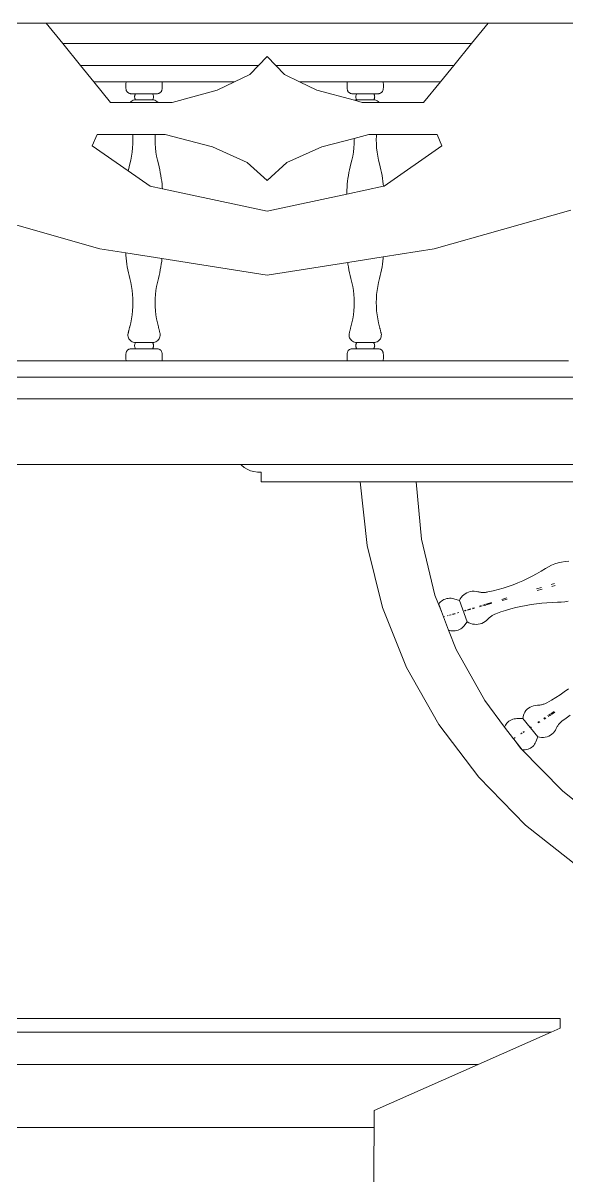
# Model space of a CAD drawing. Header units: inches. Extents: x 16.2 to 49.2, y 7.1 to 20.7.
# Drawn here: x 29.555 to 29.839, y 17.518 to 18.121 of the extents above; entities that cross this region are included whole.
import ezdxf

# ---------------------------------------------------------------- set-up
doc = ezdxf.new("R2010")
doc.units = ezdxf.units.IN
doc.header["$MEASUREMENT"] = 0
doc.layers.add('0inne_gulv', color=252, linetype='Continuous', lineweight=13)

# ---------------------------------------------------------------- blocks, each defined once
blk = doc.blocks.new('DEREK SMALL HOUSE fr')
for p, q in [((-4.24617, -0.07881), (-4.1495, -0.07881)), ((-4.1495, -0.07881), (-3.91841, -0.07881)), ((-4.14079, -0.08953), (-4.1495, -0.07881)), ((-4.1495, -0.07881), (-3.91841, -0.07881)), ((-3.92712, -0.08953), (-3.91841, -0.07881)), ((-3.91841, -0.07881), (-3.82174, -0.07881)), ((-4.14079, -0.08953), (-3.92712, -0.08953)), ((-4.13152, -0.10093), (-4.14079, -0.08953)), ((-3.93639, -0.10093), (-3.92712, -0.08953)), ((-4.03843, -0.10093), (-4.03395, -0.09632)), ((-4.03395, -0.09632), (-4.02947, -0.10093)), ((-4.13152, -0.10093), (-4.03843, -0.10093)), ((-4.12456, -0.10948), (-4.13152, -0.10093)), ((-4.04301, -0.10564), (-4.03843, -0.10093)), ((-4.02947, -0.10093), (-3.93639, -0.10093)), ((-4.02947, -0.10093), (-4.0249, -0.10564)), ((-3.94334, -0.10948), (-3.93639, -0.10093)), ((-4.05098, -0.10948), (-4.04301, -0.10564)), ((-4.0249, -0.10564), (-4.01693, -0.10948)), ((-4.11578, -0.12028), (-4.12456, -0.10948)), ((-4.12456, -0.10948), (-4.10764, -0.10948)), ((-4.10783, -0.1116), (-4.10782, -0.11125)), ((-4.10782, -0.11195), (-4.10783, -0.1116)), ((-4.10782, -0.11125), (-4.10781, -0.11089)), ((-4.10781, -0.11231), (-4.10782, -0.11195)), ((-4.10781, -0.11089), (-4.10778, -0.11054)), ((-4.10778, -0.11266), (-4.10781, -0.11231)), ((-4.10778, -0.11054), (-4.10774, -0.11018)), ((-4.10774, -0.11302), (-4.10778, -0.11266)), ((-4.10774, -0.11018), (-4.1077, -0.10983)), ((-4.1077, -0.11337), (-4.10774, -0.11302)), ((-4.1077, -0.10983), (-4.10764, -0.10948)), ((-4.10764, -0.11372), (-4.1077, -0.11337)), ((-4.08894, -0.10948), (-4.10764, -0.10948)), ((-4.10757, -0.11399), (-4.10764, -0.11372)), ((-4.10747, -0.11426), (-4.10757, -0.11399)), ((-4.10733, -0.11451), (-4.10747, -0.11426)), ((-4.08925, -0.11451), (-4.08911, -0.11426)), ((-4.08911, -0.11426), (-4.08901, -0.11399)), ((-4.08901, -0.11399), (-4.08894, -0.11372)), ((-4.08888, -0.10983), (-4.08894, -0.10948)), ((-4.08894, -0.10948), (-4.05098, -0.10948)), ((-4.08894, -0.11372), (-4.08888, -0.11337)), ((-4.08884, -0.11018), (-4.08888, -0.10983)), ((-4.08888, -0.11337), (-4.08884, -0.11302)), ((-4.0888, -0.11054), (-4.08884, -0.11018)), ((-4.08884, -0.11302), (-4.0888, -0.11266)), ((-4.08877, -0.11089), (-4.0888, -0.11054)), ((-4.0888, -0.11266), (-4.08877, -0.11231)), ((-4.08876, -0.11125), (-4.08877, -0.11089)), ((-4.08877, -0.11231), (-4.08876, -0.11195)), ((-4.08875, -0.1116), (-4.08876, -0.11125)), ((-4.08876, -0.11195), (-4.08875, -0.1116)), ((-4.08363, -0.12028), (-4.06, -0.11383)), ((-4.06, -0.11383), (-4.05098, -0.10948)), ((-4.01693, -0.10948), (-4.00791, -0.11383)), ((-4.01693, -0.10948), (-3.99199, -0.10948)), ((-4.00791, -0.11383), (-3.98826, -0.11918)), ((-3.99217, -0.11125), (-3.99215, -0.11089)), ((-3.99217, -0.1116), (-3.99217, -0.11125)), ((-3.99217, -0.11195), (-3.99217, -0.1116)), ((-3.99215, -0.11231), (-3.99217, -0.11195)), ((-3.99215, -0.11089), (-3.99213, -0.11054)), ((-3.99213, -0.11266), (-3.99215, -0.11231)), ((-3.99213, -0.11054), (-3.99209, -0.11018)), ((-3.99209, -0.11302), (-3.99213, -0.11266)), ((-3.99209, -0.11018), (-3.99204, -0.10983)), ((-3.99204, -0.11337), (-3.99209, -0.11302)), ((-3.99204, -0.10983), (-3.99199, -0.10948)), ((-3.99199, -0.11372), (-3.99204, -0.11337)), ((-3.97329, -0.10948), (-3.99199, -0.10948)), ((-3.99192, -0.11399), (-3.99199, -0.11372)), ((-3.99182, -0.11426), (-3.99192, -0.11399)), ((-3.99168, -0.11451), (-3.99182, -0.11426)), ((-3.9736, -0.11451), (-3.97346, -0.11426)), ((-3.97346, -0.11426), (-3.97336, -0.11399)), ((-3.97336, -0.11399), (-3.97329, -0.11372)), ((-3.97323, -0.10983), (-3.97329, -0.10948)), ((-3.97329, -0.10948), (-3.94334, -0.10948)), ((-3.97329, -0.11372), (-3.97323, -0.11337)), ((-3.97318, -0.11018), (-3.97323, -0.10983)), ((-3.97323, -0.11337), (-3.97318, -0.11302)), ((-3.97315, -0.11054), (-3.97318, -0.11018)), ((-3.97318, -0.11302), (-3.97315, -0.11266)), ((-3.97312, -0.11089), (-3.97315, -0.11054)), ((-3.97315, -0.11266), (-3.97312, -0.11231)), ((-3.97311, -0.11125), (-3.97312, -0.11089)), ((-3.97312, -0.11231), (-3.97311, -0.11195)), ((-3.9731, -0.1116), (-3.97311, -0.11125)), ((-3.97311, -0.11195), (-3.9731, -0.1116)), ((-3.95213, -0.12028), (-3.94334, -0.10948)), ((-4.11578, -0.12028), (-4.10563, -0.12028)), ((-4.10716, -0.11475), (-4.10733, -0.11451)), ((-4.10696, -0.11497), (-4.10716, -0.11475)), ((-4.10674, -0.11516), (-4.10696, -0.11497)), ((-4.10649, -0.11533), (-4.10674, -0.11516)), ((-4.10622, -0.11547), (-4.10649, -0.11533)), ((-4.10593, -0.11559), (-4.10622, -0.11547)), ((-4.10563, -0.11567), (-4.10593, -0.11559)), ((-4.10532, -0.11572), (-4.10563, -0.11567)), ((-4.10563, -0.12028), (-4.10545, -0.1201)), ((-4.10563, -0.12028), (-4.09095, -0.12028)), ((-4.10545, -0.1201), (-4.10499, -0.11973)), ((-4.105, -0.11573), (-4.10532, -0.11572)), ((-4.10272, -0.11573), (-4.105, -0.11573)), ((-4.10499, -0.11973), (-4.10447, -0.11942)), ((-4.10447, -0.11942), (-4.10392, -0.11918)), ((-4.10392, -0.11918), (-4.10333, -0.11901)), ((-4.10333, -0.11901), (-4.10272, -0.11891)), ((-4.10322, -0.11732), (-4.10321, -0.11705)), ((-4.10321, -0.1176), (-4.10322, -0.11732)), ((-4.10321, -0.11705), (-4.10317, -0.11677)), ((-4.10317, -0.11788), (-4.10321, -0.1176)), ((-4.10317, -0.11677), (-4.1031, -0.1165)), ((-4.1031, -0.11815), (-4.10317, -0.11788)), ((-4.1031, -0.1165), (-4.103, -0.11623)), ((-4.103, -0.11841), (-4.1031, -0.11815)), ((-4.103, -0.11623), (-4.10287, -0.11598)), ((-4.10287, -0.11867), (-4.103, -0.11841)), ((-4.10287, -0.11598), (-4.10272, -0.11573)), ((-4.10272, -0.11891), (-4.10287, -0.11867)), ((-4.10272, -0.11573), (-4.09386, -0.11573)), ((-4.10272, -0.11891), (-4.09386, -0.11891)), ((-4.09371, -0.11598), (-4.09386, -0.11573)), ((-4.09386, -0.11573), (-4.09158, -0.11573)), ((-4.09386, -0.11891), (-4.09371, -0.11867)), ((-4.09325, -0.11901), (-4.09386, -0.11891)), ((-4.09359, -0.11623), (-4.09371, -0.11598)), ((-4.09371, -0.11867), (-4.09359, -0.11841)), ((-4.09349, -0.1165), (-4.09359, -0.11623)), ((-4.09359, -0.11841), (-4.09349, -0.11815)), ((-4.09342, -0.11677), (-4.09349, -0.1165)), ((-4.09349, -0.11815), (-4.09342, -0.11788)), ((-4.09337, -0.11705), (-4.09342, -0.11677)), ((-4.09342, -0.11788), (-4.09337, -0.1176)), ((-4.09336, -0.11732), (-4.09337, -0.11705)), ((-4.09337, -0.1176), (-4.09336, -0.11732)), ((-4.09267, -0.11918), (-4.09325, -0.11901)), ((-4.09211, -0.11942), (-4.09267, -0.11918)), ((-4.09159, -0.11973), (-4.09211, -0.11942)), ((-4.09113, -0.1201), (-4.09159, -0.11973)), ((-4.09158, -0.11573), (-4.09126, -0.11572)), ((-4.09126, -0.11572), (-4.09096, -0.11567)), ((-4.09095, -0.12028), (-4.09113, -0.1201)), ((-4.09096, -0.11567), (-4.09065, -0.11559)), ((-4.09095, -0.12028), (-4.08363, -0.12028)), ((-4.09065, -0.11559), (-4.09037, -0.11547)), ((-4.09037, -0.11547), (-4.0901, -0.11533)), ((-4.0901, -0.11533), (-4.08985, -0.11516)), ((-4.08985, -0.11516), (-4.08962, -0.11497)), ((-4.08962, -0.11497), (-4.08942, -0.11475)), ((-4.08942, -0.11475), (-4.08925, -0.11451)), ((-3.99151, -0.11475), (-3.99168, -0.11451)), ((-3.99131, -0.11497), (-3.99151, -0.11475)), ((-3.99108, -0.11516), (-3.99131, -0.11497)), ((-3.99083, -0.11533), (-3.99108, -0.11516)), ((-3.99056, -0.11547), (-3.99083, -0.11533)), ((-3.99027, -0.11559), (-3.99056, -0.11547)), ((-3.98997, -0.11567), (-3.99027, -0.11559)), ((-3.98966, -0.11572), (-3.98997, -0.11567)), ((-3.98935, -0.11573), (-3.98966, -0.11572)), ((-3.98706, -0.11573), (-3.98935, -0.11573)), ((-3.98829, -0.11919), (-3.98826, -0.11918)), ((-3.98826, -0.11918), (-3.98767, -0.11901)), ((-3.98826, -0.11918), (-3.98427, -0.12028)), ((-3.98767, -0.11901), (-3.98706, -0.11891)), ((-3.98757, -0.11732), (-3.98756, -0.11705)), ((-3.98756, -0.1176), (-3.98757, -0.11732)), ((-3.98756, -0.11705), (-3.98751, -0.11677)), ((-3.98751, -0.11788), (-3.98756, -0.1176)), ((-3.98751, -0.11677), (-3.98744, -0.1165)), ((-3.98744, -0.11815), (-3.98751, -0.11788)), ((-3.98744, -0.1165), (-3.98734, -0.11623)), ((-3.98734, -0.11841), (-3.98744, -0.11815)), ((-3.98734, -0.11623), (-3.98722, -0.11598)), ((-3.98722, -0.11867), (-3.98734, -0.11841)), ((-3.98722, -0.11598), (-3.98706, -0.11573)), ((-3.98706, -0.11891), (-3.98722, -0.11867)), ((-3.98706, -0.11573), (-3.97821, -0.11573)), ((-3.98706, -0.11891), (-3.97821, -0.11891)), ((-3.98427, -0.12028), (-3.9753, -0.12028)), ((-3.97806, -0.11598), (-3.97821, -0.11573)), ((-3.97821, -0.11573), (-3.97592, -0.11573)), ((-3.97821, -0.11891), (-3.97806, -0.11867)), ((-3.9776, -0.11901), (-3.97821, -0.11891)), ((-3.97793, -0.11623), (-3.97806, -0.11598)), ((-3.97806, -0.11867), (-3.97793, -0.11841)), ((-3.97783, -0.1165), (-3.97793, -0.11623)), ((-3.97793, -0.11841), (-3.97783, -0.11815)), ((-3.97776, -0.11677), (-3.97783, -0.1165)), ((-3.97783, -0.11815), (-3.97776, -0.11788)), ((-3.97772, -0.11705), (-3.97776, -0.11677)), ((-3.97776, -0.11788), (-3.97772, -0.1176)), ((-3.9777, -0.11732), (-3.97772, -0.11705)), ((-3.97772, -0.1176), (-3.9777, -0.11732)), ((-3.97701, -0.11918), (-3.9776, -0.11901)), ((-3.97645, -0.11942), (-3.97701, -0.11918)), ((-3.97594, -0.11973), (-3.97645, -0.11942)), ((-3.97548, -0.1201), (-3.97594, -0.11973)), ((-3.97592, -0.11573), (-3.97561, -0.11572)), ((-3.97561, -0.11572), (-3.9753, -0.11567)), ((-3.9753, -0.12028), (-3.97548, -0.1201)), ((-3.9753, -0.11567), (-3.975, -0.11559)), ((-3.9753, -0.12028), (-3.95213, -0.12028)), ((-3.975, -0.11559), (-3.97471, -0.11547)), ((-3.97471, -0.11547), (-3.97444, -0.11533)), ((-3.97444, -0.11533), (-3.97419, -0.11516)), ((-3.97419, -0.11516), (-3.97397, -0.11497)), ((-3.97397, -0.11497), (-3.97377, -0.11475)), ((-3.97377, -0.11475), (-3.9736, -0.11451)), ((-4.12288, -0.13712), (-4.12537, -0.14303)), ((-4.12288, -0.13712), (-4.10417, -0.13712)), ((-4.10413, -0.13772), (-4.10417, -0.13712)), ((-4.10417, -0.13712), (-4.09241, -0.13712)), ((-4.10408, -0.13984), (-4.10413, -0.13772)), ((-4.0925, -0.13984), (-4.09245, -0.13772)), ((-4.09245, -0.13772), (-4.09241, -0.13712)), ((-4.09241, -0.13712), (-4.08718, -0.13712)), ((-4.08718, -0.13712), (-4.06252, -0.14351)), ((-3.98073, -0.13712), (-3.98845, -0.13912)), ((-3.98073, -0.13712), (-3.97676, -0.13712)), ((-3.97684, -0.13984), (-3.9768, -0.13772)), ((-3.9768, -0.13772), (-3.97676, -0.13712)), ((-3.97676, -0.13712), (-3.94503, -0.13712)), ((-3.94503, -0.13712), (-3.94254, -0.14303)), ((-4.12537, -0.14303), (-4.10662, -0.15605)), ((-4.1045, -0.1462), (-4.10427, -0.14408)), ((-4.10427, -0.14408), (-4.10413, -0.14197)), ((-4.10413, -0.14197), (-4.10408, -0.13984)), ((-4.09245, -0.14197), (-4.0925, -0.13984)), ((-4.09231, -0.14408), (-4.09245, -0.14197)), ((-4.09208, -0.1462), (-4.09231, -0.14408)), ((-4.06252, -0.14351), (-4.04434, -0.15169)), ((-4.00539, -0.14351), (-4.02357, -0.15169)), ((-3.98845, -0.13912), (-4.00539, -0.14351)), ((-3.98885, -0.1462), (-3.98862, -0.14408)), ((-3.98862, -0.14408), (-3.98848, -0.14197)), ((-3.98848, -0.14197), (-3.98843, -0.13984)), ((-3.98843, -0.13984), (-3.98845, -0.13912)), ((-3.9768, -0.14197), (-3.97684, -0.13984)), ((-3.97666, -0.14408), (-3.9768, -0.14197)), ((-3.97642, -0.1462), (-3.97666, -0.14408)), ((-3.94254, -0.14303), (-3.97274, -0.164)), ((-4.10576, -0.15246), (-4.10525, -0.15039)), ((-4.10525, -0.15039), (-4.10483, -0.1483)), ((-4.10483, -0.1483), (-4.1045, -0.1462)), ((-4.09175, -0.1483), (-4.09208, -0.1462)), ((-4.09133, -0.15039), (-4.09175, -0.1483)), ((-4.09082, -0.15246), (-4.09133, -0.15039)), ((-3.99011, -0.15246), (-3.9896, -0.15039)), ((-3.9896, -0.15039), (-3.98918, -0.1483)), ((-3.98918, -0.1483), (-3.98885, -0.1462)), ((-3.9761, -0.1483), (-3.97642, -0.1462)), ((-3.97568, -0.15039), (-3.9761, -0.1483)), ((-3.97517, -0.15246), (-3.97568, -0.15039)), ((-4.10662, -0.15605), (-4.10649, -0.15545)), ((-4.10662, -0.15605), (-4.09517, -0.164)), ((-4.10649, -0.15545), (-4.10614, -0.15395)), ((-4.10614, -0.15395), (-4.10576, -0.15246)), ((-4.09044, -0.15395), (-4.09082, -0.15246)), ((-4.09009, -0.15545), (-4.09044, -0.15395)), ((-4.08978, -0.15696), (-4.09009, -0.15545)), ((-4.04434, -0.15169), (-4.03395, -0.16108)), ((-4.02357, -0.15169), (-4.03395, -0.16108)), ((-3.99115, -0.15696), (-3.99084, -0.15545)), ((-3.99084, -0.15545), (-3.99049, -0.15395)), ((-3.99049, -0.15395), (-3.99011, -0.15246)), ((-3.97478, -0.15395), (-3.97517, -0.15246)), ((-3.97444, -0.15545), (-3.97478, -0.15395)), ((-3.97413, -0.15696), (-3.97444, -0.15545)), ((-4.0895, -0.15847), (-4.08978, -0.15696)), ((-4.08927, -0.15998), (-4.0895, -0.15847)), ((-4.08906, -0.1615), (-4.08927, -0.15998)), ((-4.0889, -0.16302), (-4.08906, -0.1615)), ((-3.99203, -0.16302), (-3.99186, -0.1615)), ((-3.99186, -0.1615), (-3.99166, -0.15998)), ((-3.99166, -0.15998), (-3.99142, -0.15847)), ((-3.99142, -0.15847), (-3.99115, -0.15696)), ((-3.97385, -0.15847), (-3.97413, -0.15696)), ((-3.97361, -0.15998), (-3.97385, -0.15847)), ((-3.97341, -0.1615), (-3.97361, -0.15998)), ((-3.97325, -0.16302), (-3.97341, -0.1615)), ((-4.09517, -0.164), (-4.08872, -0.16538)), ((-4.08877, -0.16455), (-4.0889, -0.16302)), ((-4.08872, -0.16538), (-4.08877, -0.16455)), ((-4.08872, -0.16538), (-4.03395, -0.17711)), ((-3.99231, -0.16819), (-4.03395, -0.17711)), ((-3.97316, -0.16409), (-3.99231, -0.16819)), ((-3.99231, -0.16819), (-3.9923, -0.16761)), ((-3.9923, -0.16761), (-3.99225, -0.16608)), ((-3.99225, -0.16608), (-3.99216, -0.16455)), ((-3.99216, -0.16455), (-3.99203, -0.16302)), ((-3.97316, -0.16409), (-3.97325, -0.16302)), ((-3.97274, -0.164), (-3.97316, -0.16409)), ((-4.19383, -0.1763), (-4.12138, -0.19675)), ((-3.87506, -0.17658), (-3.94653, -0.19675)), ((-4.12138, -0.19675), (-4.10789, -0.19889)), ((-3.94653, -0.19675), (-3.97318, -0.20097)), ((-4.10781, -0.20018), (-4.10789, -0.19889)), ((-4.10789, -0.19889), (-4.08892, -0.20189)), ((-4.10768, -0.2017), (-4.10781, -0.20018)), ((-4.10752, -0.20323), (-4.10768, -0.2017)), ((-4.10732, -0.20475), (-4.10752, -0.20323)), ((-4.10708, -0.20626), (-4.10732, -0.20475)), ((-4.0895, -0.20626), (-4.08927, -0.20475)), ((-4.08927, -0.20475), (-4.08906, -0.20323)), ((-4.08906, -0.20323), (-4.08892, -0.20189)), ((-4.08892, -0.20189), (-4.03395, -0.2106)), ((-3.99177, -0.20392), (-4.03395, -0.2106)), ((-3.97318, -0.20097), (-3.99177, -0.20392)), ((-3.99166, -0.20475), (-3.99177, -0.20392)), ((-3.99142, -0.20626), (-3.99166, -0.20475)), ((-3.97385, -0.20626), (-3.97361, -0.20475)), ((-3.97361, -0.20475), (-3.97341, -0.20323)), ((-3.97341, -0.20323), (-3.97325, -0.2017)), ((-3.97325, -0.2017), (-3.97318, -0.20097)), ((-4.1068, -0.20777), (-4.10708, -0.20626)), ((-4.10649, -0.20928), (-4.1068, -0.20777)), ((-4.10614, -0.21078), (-4.10649, -0.20928)), ((-4.10576, -0.21227), (-4.10614, -0.21078)), ((-4.09082, -0.21227), (-4.09044, -0.21078)), ((-4.09044, -0.21078), (-4.09009, -0.20928)), ((-4.09009, -0.20928), (-4.08978, -0.20777)), ((-4.08978, -0.20777), (-4.0895, -0.20626)), ((-3.99115, -0.20777), (-3.99142, -0.20626)), ((-3.99084, -0.20928), (-3.99115, -0.20777)), ((-3.99049, -0.21078), (-3.99084, -0.20928)), ((-3.99011, -0.21227), (-3.99049, -0.21078)), ((-3.97517, -0.21227), (-3.97478, -0.21078)), ((-3.97478, -0.21078), (-3.97444, -0.20928)), ((-3.97444, -0.20928), (-3.97413, -0.20777)), ((-3.97413, -0.20777), (-3.97385, -0.20626)), ((-4.10525, -0.21434), (-4.10576, -0.21227)), ((-4.10483, -0.21643), (-4.10525, -0.21434)), ((-4.1045, -0.21853), (-4.10483, -0.21643)), ((-4.09208, -0.21853), (-4.09175, -0.21643)), ((-4.09175, -0.21643), (-4.09133, -0.21434)), ((-4.09133, -0.21434), (-4.09082, -0.21227)), ((-3.9896, -0.21434), (-3.99011, -0.21227)), ((-3.98918, -0.21643), (-3.9896, -0.21434)), ((-3.98885, -0.21853), (-3.98918, -0.21643)), ((-3.97642, -0.21853), (-3.9761, -0.21643)), ((-3.9761, -0.21643), (-3.97568, -0.21434)), ((-3.97568, -0.21434), (-3.97517, -0.21227)), ((-4.10427, -0.22064), (-4.1045, -0.21853)), ((-4.10413, -0.22276), (-4.10427, -0.22064)), ((-4.10408, -0.22488), (-4.10413, -0.22276)), ((-4.0925, -0.22488), (-4.09245, -0.22276)), ((-4.09245, -0.22276), (-4.09231, -0.22064)), ((-4.09231, -0.22064), (-4.09208, -0.21853)), ((-3.98862, -0.22064), (-3.98885, -0.21853)), ((-3.98848, -0.22276), (-3.98862, -0.22064)), ((-3.98843, -0.22488), (-3.98848, -0.22276)), ((-3.97684, -0.22488), (-3.9768, -0.22276)), ((-3.9768, -0.22276), (-3.97666, -0.22064)), ((-3.97666, -0.22064), (-3.97642, -0.21853)), ((-4.10427, -0.22913), (-4.10413, -0.22701)), ((-4.10413, -0.22701), (-4.10408, -0.22488)), ((-4.09245, -0.22701), (-4.0925, -0.22488)), ((-4.09231, -0.22913), (-4.09245, -0.22701)), ((-3.98862, -0.22913), (-3.98848, -0.22701)), ((-3.98848, -0.22701), (-3.98843, -0.22488)), ((-3.9768, -0.22701), (-3.97684, -0.22488)), ((-3.97666, -0.22913), (-3.9768, -0.22701)), ((-4.10525, -0.23543), (-4.10483, -0.23334)), ((-4.10483, -0.23334), (-4.1045, -0.23124)), ((-4.1045, -0.23124), (-4.10427, -0.22913)), ((-4.09208, -0.23124), (-4.09231, -0.22913)), ((-4.09175, -0.23334), (-4.09208, -0.23124)), ((-4.09133, -0.23543), (-4.09175, -0.23334)), ((-3.9896, -0.23543), (-3.98918, -0.23334)), ((-3.98918, -0.23334), (-3.98885, -0.23124)), ((-3.98885, -0.23124), (-3.98862, -0.22913)), ((-3.97642, -0.23124), (-3.97666, -0.22913)), ((-3.9761, -0.23334), (-3.97642, -0.23124)), ((-3.97568, -0.23543), (-3.9761, -0.23334)), ((-4.10664, -0.24105), (-4.10657, -0.24075)), ((-4.10657, -0.24075), (-4.1065, -0.24046)), ((-4.1065, -0.24046), (-4.10643, -0.24016)), ((-4.10643, -0.24016), (-4.10636, -0.23986)), ((-4.10636, -0.23986), (-4.10629, -0.23957)), ((-4.10629, -0.23957), (-4.10622, -0.23927)), ((-4.10622, -0.23927), (-4.10614, -0.23898)), ((-4.10614, -0.23898), (-4.10607, -0.23868)), ((-4.10607, -0.23868), (-4.10599, -0.23839)), ((-4.10599, -0.23839), (-4.10592, -0.23809)), ((-4.10592, -0.23809), (-4.10584, -0.2378)), ((-4.10584, -0.2378), (-4.10576, -0.2375)), ((-4.10576, -0.2375), (-4.10525, -0.23543)), ((-4.09082, -0.2375), (-4.09133, -0.23543)), ((-4.09074, -0.2378), (-4.09082, -0.2375)), ((-4.09066, -0.23809), (-4.09074, -0.2378)), ((-4.09059, -0.23839), (-4.09066, -0.23809)), ((-4.09051, -0.23868), (-4.09059, -0.23839)), ((-4.09044, -0.23898), (-4.09051, -0.23868)), ((-4.09036, -0.23927), (-4.09044, -0.23898)), ((-4.09029, -0.23957), (-4.09036, -0.23927)), ((-4.09022, -0.23986), (-4.09029, -0.23957)), ((-4.09015, -0.24016), (-4.09022, -0.23986)), ((-4.09008, -0.24046), (-4.09015, -0.24016)), ((-4.09001, -0.24075), (-4.09008, -0.24046)), ((-4.08995, -0.24105), (-4.09001, -0.24075)), ((-3.99098, -0.24105), (-3.99092, -0.24075)), ((-3.99092, -0.24075), (-3.99085, -0.24046)), ((-3.99085, -0.24046), (-3.99078, -0.24016)), ((-3.99078, -0.24016), (-3.99071, -0.23986)), ((-3.99071, -0.23986), (-3.99064, -0.23957)), ((-3.99064, -0.23957), (-3.99056, -0.23927)), ((-3.99056, -0.23927), (-3.99049, -0.23898)), ((-3.99049, -0.23898), (-3.99042, -0.23868)), ((-3.99042, -0.23868), (-3.99034, -0.23839)), ((-3.99034, -0.23839), (-3.99026, -0.23809)), ((-3.99026, -0.23809), (-3.99019, -0.2378)), ((-3.99019, -0.2378), (-3.99011, -0.2375)), ((-3.99011, -0.2375), (-3.9896, -0.23543)), ((-3.97517, -0.2375), (-3.97568, -0.23543)), ((-3.97509, -0.2378), (-3.97517, -0.2375)), ((-3.97501, -0.23809), (-3.97509, -0.2378)), ((-3.97493, -0.23839), (-3.97501, -0.23809)), ((-3.97486, -0.23868), (-3.97493, -0.23839)), ((-3.97478, -0.23898), (-3.97486, -0.23868)), ((-3.97471, -0.23927), (-3.97478, -0.23898)), ((-3.97464, -0.23957), (-3.97471, -0.23927)), ((-3.97457, -0.23986), (-3.97464, -0.23957)), ((-3.9745, -0.24016), (-3.97457, -0.23986)), ((-3.97443, -0.24046), (-3.9745, -0.24016)), ((-3.97436, -0.24075), (-3.97443, -0.24046)), ((-3.97429, -0.24105), (-3.97436, -0.24075)), ((-4.10672, -0.2416), (-4.10664, -0.24105)), ((-4.10671, -0.24215), (-4.10672, -0.2416)), ((-4.10662, -0.2427), (-4.10671, -0.24215)), ((-4.10644, -0.24324), (-4.10662, -0.2427)), ((-4.10618, -0.24374), (-4.10644, -0.24324)), ((-4.10585, -0.24421), (-4.10618, -0.24374)), ((-4.10545, -0.24463), (-4.10585, -0.24421)), ((-4.10499, -0.245), (-4.10545, -0.24463)), ((-4.10447, -0.24531), (-4.10499, -0.245)), ((-4.10392, -0.24555), (-4.10447, -0.24531)), ((-4.10333, -0.24572), (-4.10392, -0.24555)), ((-4.10272, -0.24581), (-4.10333, -0.24572)), ((-4.10321, -0.24713), (-4.10317, -0.24685)), ((-4.10317, -0.24685), (-4.1031, -0.24658)), ((-4.1031, -0.24658), (-4.103, -0.24631)), ((-4.103, -0.24631), (-4.10287, -0.24606)), ((-4.10287, -0.24606), (-4.10272, -0.24581)), ((-4.10272, -0.24581), (-4.09386, -0.24581)), ((-4.09386, -0.24581), (-4.09325, -0.24572)), ((-4.09371, -0.24606), (-4.09386, -0.24581)), ((-4.09359, -0.24631), (-4.09371, -0.24606)), ((-4.09349, -0.24658), (-4.09359, -0.24631)), ((-4.09342, -0.24685), (-4.09349, -0.24658)), ((-4.09337, -0.24713), (-4.09342, -0.24685)), ((-4.09325, -0.24572), (-4.09267, -0.24555)), ((-4.09267, -0.24555), (-4.09211, -0.24531)), ((-4.09211, -0.24531), (-4.09159, -0.245)), ((-4.09159, -0.245), (-4.09113, -0.24463)), ((-4.09113, -0.24463), (-4.09073, -0.24421)), ((-4.09073, -0.24421), (-4.0904, -0.24374)), ((-4.0904, -0.24374), (-4.09014, -0.24324)), ((-4.09014, -0.24324), (-4.08997, -0.2427)), ((-4.08997, -0.2427), (-4.08987, -0.24215)), ((-4.08987, -0.2416), (-4.08995, -0.24105)), ((-4.08987, -0.24215), (-4.08987, -0.2416)), ((-3.99106, -0.2416), (-3.99098, -0.24105)), ((-3.99106, -0.24215), (-3.99106, -0.2416)), ((-3.99096, -0.2427), (-3.99106, -0.24215)), ((-3.99079, -0.24324), (-3.99096, -0.2427)), ((-3.99053, -0.24374), (-3.99079, -0.24324)), ((-3.9902, -0.24421), (-3.99053, -0.24374)), ((-3.9898, -0.24463), (-3.9902, -0.24421)), ((-3.98934, -0.245), (-3.9898, -0.24463)), ((-3.98882, -0.24531), (-3.98934, -0.245)), ((-3.98826, -0.24555), (-3.98882, -0.24531)), ((-3.98767, -0.24572), (-3.98826, -0.24555)), ((-3.98706, -0.24581), (-3.98767, -0.24572)), ((-3.98756, -0.24713), (-3.98751, -0.24685)), ((-3.98751, -0.24685), (-3.98744, -0.24658)), ((-3.98744, -0.24658), (-3.98734, -0.24631)), ((-3.98734, -0.24631), (-3.98722, -0.24606)), ((-3.98722, -0.24606), (-3.98706, -0.24581)), ((-3.98706, -0.24581), (-3.97821, -0.24581)), ((-3.97821, -0.24581), (-3.9776, -0.24572)), ((-3.97806, -0.24606), (-3.97821, -0.24581)), ((-3.97793, -0.24631), (-3.97806, -0.24606)), ((-3.97783, -0.24658), (-3.97793, -0.24631)), ((-3.97776, -0.24685), (-3.97783, -0.24658)), ((-3.97772, -0.24713), (-3.97776, -0.24685)), ((-3.9776, -0.24572), (-3.97701, -0.24555)), ((-3.97701, -0.24555), (-3.97645, -0.24531)), ((-3.97645, -0.24531), (-3.97594, -0.245)), ((-3.97594, -0.245), (-3.97548, -0.24463)), ((-3.97548, -0.24463), (-3.97508, -0.24421)), ((-3.97508, -0.24421), (-3.97474, -0.24374)), ((-3.97474, -0.24374), (-3.97449, -0.24324)), ((-3.97449, -0.24324), (-3.97431, -0.2427)), ((-3.97431, -0.2427), (-3.97422, -0.24215)), ((-3.97421, -0.2416), (-3.97429, -0.24105)), ((-3.97422, -0.24215), (-3.97421, -0.2416)), ((-4.10783, -0.25313), (-4.10782, -0.25277)), ((-4.10782, -0.25277), (-4.10781, -0.25242)), ((-4.10781, -0.25242), (-4.10778, -0.25206)), ((-4.10778, -0.25206), (-4.10774, -0.25171)), ((-4.10774, -0.25171), (-4.1077, -0.25136)), ((-4.1077, -0.25136), (-4.10764, -0.25101)), ((-4.10764, -0.25101), (-4.10757, -0.25073)), ((-4.10757, -0.25073), (-4.10747, -0.25047)), ((-4.10747, -0.25047), (-4.10733, -0.25021)), ((-4.10733, -0.25021), (-4.10716, -0.24998)), ((-4.10716, -0.24998), (-4.10696, -0.24976)), ((-4.10696, -0.24976), (-4.10674, -0.24957)), ((-4.10674, -0.24957), (-4.10649, -0.2494)), ((-4.10649, -0.2494), (-4.10622, -0.24925)), ((-4.10622, -0.24925), (-4.10593, -0.24914)), ((-4.10593, -0.24914), (-4.10563, -0.24906)), ((-4.10563, -0.24906), (-4.10532, -0.24901)), ((-4.10532, -0.24901), (-4.105, -0.24899)), ((-4.10272, -0.24899), (-4.105, -0.24899)), ((-4.10322, -0.2474), (-4.10321, -0.24713)), ((-4.10321, -0.24768), (-4.10322, -0.2474)), ((-4.10317, -0.24796), (-4.10321, -0.24768)), ((-4.1031, -0.24823), (-4.10317, -0.24796)), ((-4.103, -0.24849), (-4.1031, -0.24823)), ((-4.10287, -0.24875), (-4.103, -0.24849)), ((-4.10272, -0.24899), (-4.10287, -0.24875)), ((-4.09386, -0.24899), (-4.10272, -0.24899)), ((-4.09386, -0.24899), (-4.09371, -0.24875)), ((-4.09386, -0.24899), (-4.09158, -0.24899)), ((-4.09371, -0.24875), (-4.09359, -0.24849)), ((-4.09359, -0.24849), (-4.09349, -0.24823)), ((-4.09349, -0.24823), (-4.09342, -0.24796)), ((-4.09342, -0.24796), (-4.09337, -0.24768)), ((-4.09336, -0.2474), (-4.09337, -0.24713)), ((-4.09337, -0.24768), (-4.09336, -0.2474)), ((-4.09126, -0.24901), (-4.09158, -0.24899)), ((-4.09096, -0.24906), (-4.09126, -0.24901)), ((-4.09065, -0.24914), (-4.09096, -0.24906)), ((-4.09037, -0.24925), (-4.09065, -0.24914)), ((-4.0901, -0.2494), (-4.09037, -0.24925)), ((-4.08985, -0.24957), (-4.0901, -0.2494)), ((-4.08962, -0.24976), (-4.08985, -0.24957)), ((-4.08942, -0.24998), (-4.08962, -0.24976)), ((-4.08925, -0.25021), (-4.08942, -0.24998)), ((-4.08911, -0.25047), (-4.08925, -0.25021)), ((-4.08901, -0.25073), (-4.08911, -0.25047)), ((-4.08894, -0.25101), (-4.08901, -0.25073)), ((-4.08888, -0.25136), (-4.08894, -0.25101)), ((-4.08884, -0.25171), (-4.08888, -0.25136)), ((-4.0888, -0.25206), (-4.08884, -0.25171)), ((-4.08877, -0.25242), (-4.0888, -0.25206)), ((-4.08876, -0.25277), (-4.08877, -0.25242)), ((-4.08875, -0.25313), (-4.08876, -0.25277)), ((-3.99217, -0.25277), (-3.99215, -0.25242)), ((-3.99217, -0.25313), (-3.99217, -0.25277)), ((-3.99215, -0.25242), (-3.99213, -0.25206)), ((-3.99213, -0.25206), (-3.99209, -0.25171)), ((-3.99209, -0.25171), (-3.99204, -0.25136)), ((-3.99204, -0.25136), (-3.99199, -0.25101)), ((-3.99199, -0.25101), (-3.99192, -0.25073)), ((-3.99192, -0.25073), (-3.99182, -0.25047)), ((-3.99182, -0.25047), (-3.99168, -0.25021)), ((-3.99168, -0.25021), (-3.99151, -0.24998)), ((-3.99151, -0.24998), (-3.99131, -0.24976)), ((-3.99131, -0.24976), (-3.99108, -0.24957)), ((-3.99108, -0.24957), (-3.99083, -0.2494)), ((-3.99083, -0.2494), (-3.99056, -0.24925)), ((-3.99056, -0.24925), (-3.99027, -0.24914)), ((-3.99027, -0.24914), (-3.98997, -0.24906)), ((-3.98997, -0.24906), (-3.98966, -0.24901)), ((-3.98966, -0.24901), (-3.98935, -0.24899)), ((-3.98706, -0.24899), (-3.98935, -0.24899)), ((-3.98757, -0.2474), (-3.98756, -0.24713)), ((-3.98756, -0.24768), (-3.98757, -0.2474)), ((-3.98751, -0.24796), (-3.98756, -0.24768)), ((-3.98744, -0.24823), (-3.98751, -0.24796)), ((-3.98734, -0.24849), (-3.98744, -0.24823)), ((-3.98722, -0.24875), (-3.98734, -0.24849)), ((-3.98706, -0.24899), (-3.98722, -0.24875)), ((-3.97821, -0.24899), (-3.98706, -0.24899)), ((-3.97821, -0.24899), (-3.97806, -0.24875)), ((-3.97821, -0.24899), (-3.97592, -0.24899)), ((-3.97806, -0.24875), (-3.97793, -0.24849)), ((-3.97793, -0.24849), (-3.97783, -0.24823)), ((-3.97783, -0.24823), (-3.97776, -0.24796)), ((-3.97776, -0.24796), (-3.97772, -0.24768)), ((-3.9777, -0.2474), (-3.97772, -0.24713)), ((-3.97772, -0.24768), (-3.9777, -0.2474)), ((-3.97561, -0.24901), (-3.97592, -0.24899)), ((-3.9753, -0.24906), (-3.97561, -0.24901)), ((-3.975, -0.24914), (-3.9753, -0.24906)), ((-3.97471, -0.24925), (-3.975, -0.24914)), ((-3.97444, -0.2494), (-3.97471, -0.24925)), ((-3.97419, -0.24957), (-3.97444, -0.2494)), ((-3.97397, -0.24976), (-3.97419, -0.24957)), ((-3.97377, -0.24998), (-3.97397, -0.24976)), ((-3.9736, -0.25021), (-3.97377, -0.24998)), ((-3.97346, -0.25047), (-3.9736, -0.25021)), ((-3.97336, -0.25073), (-3.97346, -0.25047)), ((-3.97329, -0.25101), (-3.97336, -0.25073)), ((-3.97323, -0.25136), (-3.97329, -0.25101)), ((-3.97318, -0.25171), (-3.97323, -0.25136)), ((-3.97315, -0.25206), (-3.97318, -0.25171)), ((-3.97312, -0.25242), (-3.97315, -0.25206)), ((-3.97311, -0.25277), (-3.97312, -0.25242)), ((-3.9731, -0.25313), (-3.97311, -0.25277)), ((-4.2046, -0.25525), (-4.10764, -0.25525)), ((-4.10782, -0.25348), (-4.10783, -0.25313)), ((-4.10781, -0.25384), (-4.10782, -0.25348)), ((-4.10778, -0.25419), (-4.10781, -0.25384)), ((-4.10774, -0.25454), (-4.10778, -0.25419)), ((-4.1077, -0.2549), (-4.10774, -0.25454)), ((-4.10764, -0.25525), (-4.1077, -0.2549)), ((-4.10764, -0.25525), (-4.08894, -0.25525)), ((-4.09026, -0.25525), (-4.10632, -0.25525)), ((-4.08894, -0.25525), (-4.08888, -0.2549)), ((-4.08894, -0.25525), (-3.99199, -0.25525)), ((-4.08888, -0.2549), (-4.08884, -0.25454)), ((-4.08884, -0.25454), (-4.0888, -0.25419)), ((-4.0888, -0.25419), (-4.08877, -0.25384)), ((-4.08877, -0.25384), (-4.08876, -0.25348)), ((-4.08876, -0.25348), (-4.08875, -0.25313)), ((-4.03634, -0.25525), (-4.0524, -0.25525)), ((-3.99217, -0.25348), (-3.99217, -0.25313)), ((-3.99215, -0.25384), (-3.99217, -0.25348)), ((-3.99213, -0.25419), (-3.99215, -0.25384)), ((-3.99209, -0.25454), (-3.99213, -0.25419)), ((-3.99204, -0.2549), (-3.99209, -0.25454)), ((-3.99199, -0.25525), (-3.99204, -0.2549)), ((-3.99199, -0.25525), (-3.97329, -0.25525)), ((-3.97461, -0.25525), (-3.99067, -0.25525)), ((-3.97329, -0.25525), (-3.97323, -0.2549)), ((-3.97329, -0.25525), (-3.87633, -0.25525)), ((-3.97323, -0.2549), (-3.97318, -0.25454)), ((-3.97318, -0.25454), (-3.97315, -0.25419)), ((-3.97315, -0.25419), (-3.97312, -0.25384)), ((-3.97312, -0.25384), (-3.97311, -0.25348)), ((-3.97311, -0.25348), (-3.9731, -0.25313)), ((-3.92069, -0.25525), (-3.93674, -0.25525)), ((-5.57894, -0.2638), (-3.66941, -0.2638)), ((-5.57894, -0.2752), (-3.66941, -0.2752)), ((-5.19805, -0.30941), (-4.04767, -0.30941)), ((-4.04767, -0.30941), (-4.04729, -0.30985)), ((-4.04767, -0.30941), (-3.6993, -0.30941)), ((-4.04729, -0.30985), (-4.04591, -0.31101)), ((-4.04591, -0.31101), (-4.04435, -0.31197)), ((-4.04435, -0.31197), (-4.04264, -0.31271)), ((-4.04264, -0.31271), (-4.04083, -0.3132)), ((-4.04083, -0.3132), (-4.03895, -0.31343)), ((-4.03895, -0.31343), (-4.03706, -0.31341)), ((-4.03706, -0.31858), (-4.03706, -0.31341)), ((-3.98524, -0.31858), (-4.03706, -0.31858)), ((-3.98169, -0.35175), (-3.98524, -0.31858)), ((-3.95597, -0.31858), (-3.98524, -0.31858)), ((-3.77887, -0.31858), (-3.95597, -0.31858)), ((-3.95321, -0.34847), (-3.95597, -0.31858)), ((-3.94623, -0.3778), (-3.95321, -0.34847)), ((-3.97357, -0.38426), (-3.98169, -0.35175)), ((-3.88351, -0.36146), (-3.88175, -0.3609)), ((-3.88175, -0.3609), (-3.87994, -0.36047)), ((-3.87994, -0.36047), (-3.87809, -0.36016)), ((-3.87809, -0.36016), (-3.87623, -0.35999)), ((-3.89542, -0.3679), (-3.89305, -0.36663)), ((-3.89305, -0.36663), (-3.89072, -0.36529)), ((-3.89072, -0.36529), (-3.88844, -0.36388)), ((-3.88844, -0.36388), (-3.88687, -0.36296)), ((-3.88687, -0.36296), (-3.88522, -0.36215)), ((-3.88522, -0.36215), (-3.88351, -0.36146)), ((-3.91053, -0.37404), (-3.90792, -0.3732)), ((-3.90792, -0.3732), (-3.90535, -0.37229)), ((-3.90535, -0.37229), (-3.90281, -0.3713)), ((-3.90281, -0.3713), (-3.90031, -0.37024)), ((-3.90031, -0.37024), (-3.89785, -0.36911)), ((-3.89785, -0.36911), (-3.89542, -0.3679)), ((-3.88372, -0.37165), (-3.88544, -0.37217)), ((-3.88333, -0.37272), (-3.88506, -0.37321)), ((-3.94275, -0.38624), (-3.94623, -0.3778)), ((-3.94004, -0.37957), (-3.9393, -0.37943)), ((-3.9393, -0.37943), (-3.93854, -0.37937)), ((-3.93854, -0.37937), (-3.93778, -0.37939)), ((-3.93778, -0.37939), (-3.93703, -0.37949)), ((-3.93703, -0.37949), (-3.9363, -0.37966)), ((-3.93293, -0.3797), (-3.93244, -0.37891)), ((-3.93244, -0.37891), (-3.93185, -0.37819)), ((-3.93185, -0.37819), (-3.93116, -0.37755)), ((-3.93116, -0.37755), (-3.93039, -0.37699)), ((-3.93039, -0.37699), (-3.92954, -0.37652)), ((-3.92954, -0.37652), (-3.92863, -0.37615)), ((-3.92863, -0.37615), (-3.92768, -0.37589)), ((-3.92768, -0.37589), (-3.9267, -0.37575)), ((-3.9267, -0.37575), (-3.9257, -0.37571)), ((-3.9257, -0.37571), (-3.92471, -0.37579)), ((-3.92471, -0.37579), (-3.92374, -0.37599)), ((-3.92374, -0.37599), (-3.92331, -0.37609)), ((-3.92331, -0.37609), (-3.92288, -0.37618)), ((-3.92288, -0.37618), (-3.92245, -0.37624)), ((-3.92245, -0.37624), (-3.92201, -0.3763)), ((-3.92201, -0.3763), (-3.92157, -0.37633)), ((-3.92157, -0.37633), (-3.92113, -0.37635)), ((-3.92113, -0.37635), (-3.92069, -0.37635)), ((-3.92069, -0.37635), (-3.92025, -0.37634)), ((-3.92025, -0.37634), (-3.91981, -0.3763)), ((-3.91981, -0.3763), (-3.91937, -0.37626)), ((-3.91937, -0.37626), (-3.91893, -0.37619)), ((-3.91893, -0.37619), (-3.9185, -0.37611)), ((-3.9185, -0.37611), (-3.91582, -0.3755)), ((-3.91582, -0.3755), (-3.91316, -0.37481)), ((-3.91316, -0.37481), (-3.91053, -0.37404)), ((-3.90867, -0.37918), (-3.91129, -0.37998)), ((-3.89049, -0.37369), (-3.89305, -0.37447)), ((-3.89015, -0.37464), (-3.89272, -0.37537)), ((-3.96098, -0.41561), (-3.97357, -0.38426)), ((-3.94414, -0.3824), (-3.94373, -0.38182)), ((-3.94414, -0.3824), (-3.94275, -0.38624)), ((-3.94373, -0.38182), (-3.94325, -0.3813)), ((-3.94325, -0.3813), (-3.9427, -0.38082)), ((-3.9427, -0.38082), (-3.9421, -0.38041)), ((-3.9421, -0.38041), (-3.94145, -0.38006)), ((-3.94145, -0.38006), (-3.94076, -0.37978)), ((-3.94076, -0.37978), (-3.94004, -0.37957)), ((-3.9363, -0.37966), (-3.9333, -0.38053)), ((-3.9333, -0.38053), (-3.93293, -0.3797)), ((-3.92925, -0.39172), (-3.9333, -0.38053)), ((-3.92753, -0.38488), (-3.92924, -0.3854)), ((-3.92743, -0.38515), (-3.92916, -0.38563)), ((-3.92567, -0.38432), (-3.92661, -0.38461)), ((-3.92557, -0.38462), (-3.92651, -0.38489)), ((-3.92202, -0.38322), (-3.92289, -0.38348)), ((-3.92189, -0.38358), (-3.92277, -0.38383)), ((-3.92088, -0.38288), (-3.92121, -0.38297)), ((-3.92072, -0.38325), (-3.92107, -0.38335)), ((-3.91975, -0.38253), (-3.9205, -0.38276)), ((-3.9196, -0.38294), (-3.92036, -0.38315)), ((-3.91653, -0.38156), (-3.91937, -0.38242)), ((-3.91636, -0.38203), (-3.91922, -0.38283)), ((-3.90844, -0.3798), (-3.91108, -0.38054)), ((-3.90921, -0.38571), (-3.90658, -0.38493)), ((-3.90658, -0.38493), (-3.90393, -0.38424)), ((-3.90393, -0.38424), (-3.90125, -0.38362)), ((-3.90125, -0.38362), (-3.89854, -0.38308)), ((-3.89854, -0.38308), (-3.89583, -0.38262)), ((-3.89583, -0.38262), (-3.89309, -0.38223)), ((-3.89309, -0.38223), (-3.89034, -0.38193)), ((-3.89034, -0.38193), (-3.88759, -0.3817)), ((-3.88759, -0.3817), (-3.88482, -0.38156)), ((-3.88482, -0.38156), (-3.88206, -0.3815)), ((-3.88206, -0.3815), (-3.88019, -0.38141)), ((-3.88019, -0.38141), (-3.87833, -0.3812)), ((-3.87833, -0.3812), (-3.87649, -0.38085)), ((-3.94275, -0.38624), (-3.94169, -0.38916)), ((-3.94113, -0.389), (-3.94169, -0.38916)), ((-3.94169, -0.38916), (-3.9407, -0.3919)), ((-3.9392, -0.38841), (-3.93988, -0.38861)), ((-3.93919, -0.38846), (-3.93987, -0.38865)), ((-3.93779, -0.38798), (-3.9385, -0.3882)), ((-3.93776, -0.38805), (-3.93848, -0.38826)), ((-3.93566, -0.38734), (-3.93707, -0.38777)), ((-3.93561, -0.38745), (-3.93704, -0.38785)), ((-3.93373, -0.38676), (-3.93433, -0.38694)), ((-3.93367, -0.3869), (-3.93428, -0.38707)), ((-3.93001, -0.38563), (-3.9307, -0.38584)), ((-3.92993, -0.38585), (-3.93063, -0.38605)), ((-3.91995, -0.3916), (-3.9192, -0.39101)), ((-3.9192, -0.39101), (-3.91854, -0.39034)), ((-3.91854, -0.39034), (-3.91826, -0.39003)), ((-3.91826, -0.39003), (-3.91797, -0.38974)), ((-3.91797, -0.38974), (-3.91767, -0.38945)), ((-3.91767, -0.38945), (-3.91735, -0.38918)), ((-3.91735, -0.38918), (-3.91701, -0.38892)), ((-3.91701, -0.38892), (-3.91667, -0.38867)), ((-3.91667, -0.38867), (-3.91631, -0.38843)), ((-3.91631, -0.38843), (-3.91595, -0.38821)), ((-3.91595, -0.38821), (-3.91557, -0.38801)), ((-3.91557, -0.38801), (-3.91518, -0.38781)), ((-3.91518, -0.38781), (-3.91479, -0.38764)), ((-3.91479, -0.38764), (-3.91438, -0.38748)), ((-3.91438, -0.38748), (-3.91181, -0.38655)), ((-3.91181, -0.38655), (-3.90921, -0.38571)), ((-3.9407, -0.3919), (-3.9391, -0.39598)), ((-3.9391, -0.39598), (-3.93853, -0.39617)), ((-3.93514, -0.40609), (-3.9391, -0.39598)), ((-3.93853, -0.39617), (-3.9378, -0.39634)), ((-3.9378, -0.39634), (-3.93705, -0.39644)), ((-3.93705, -0.39644), (-3.93629, -0.39646)), ((-3.93629, -0.39646), (-3.93553, -0.3964)), ((-3.93553, -0.3964), (-3.93479, -0.39626)), ((-3.93479, -0.39626), (-3.93407, -0.39605)), ((-3.93407, -0.39605), (-3.93338, -0.39577)), ((-3.93338, -0.39577), (-3.93273, -0.39541)), ((-3.93273, -0.39541), (-3.93213, -0.395)), ((-3.93213, -0.395), (-3.93158, -0.39452)), ((-3.93158, -0.39452), (-3.9311, -0.394)), ((-3.9311, -0.394), (-3.92925, -0.39172)), ((-3.92925, -0.39172), (-3.9284, -0.39219)), ((-3.9284, -0.39219), (-3.9275, -0.39257)), ((-3.9275, -0.39257), (-3.92655, -0.39284)), ((-3.92655, -0.39284), (-3.92557, -0.393)), ((-3.92557, -0.393), (-3.92457, -0.39304)), ((-3.92457, -0.39304), (-3.92358, -0.39297)), ((-3.92358, -0.39297), (-3.92261, -0.39279)), ((-3.92261, -0.39279), (-3.92167, -0.3925)), ((-3.92167, -0.3925), (-3.92078, -0.3921)), ((-3.92078, -0.3921), (-3.91995, -0.3916)), ((-3.92013, -0.43288), (-3.93514, -0.40609)), ((-3.94413, -0.4453), (-3.96098, -0.41561)), ((-3.87854, -0.42825), (-3.87641, -0.42667)), ((-3.90973, -0.44672), (-3.92013, -0.43288)), ((-3.8876, -0.43395), (-3.88526, -0.43262)), ((-3.88526, -0.43262), (-3.88297, -0.43123)), ((-3.88297, -0.43123), (-3.88073, -0.42978)), ((-3.88073, -0.42978), (-3.87854, -0.42825)), ((-3.8999, -0.44049), (-3.89958, -0.43964)), ((-3.89958, -0.43964), (-3.89915, -0.43883)), ((-3.89915, -0.43883), (-3.89861, -0.43808)), ((-3.89861, -0.43808), (-3.89796, -0.4374)), ((-3.89796, -0.4374), (-3.89722, -0.4368)), ((-3.89722, -0.4368), (-3.89641, -0.43629)), ((-3.89641, -0.43629), (-3.89553, -0.43588)), ((-3.89553, -0.43588), (-3.89459, -0.43557)), ((-3.89459, -0.43557), (-3.89362, -0.43537)), ((-3.89362, -0.43537), (-3.89263, -0.43529)), ((-3.89263, -0.43529), (-3.89219, -0.43527)), ((-3.89219, -0.43527), (-3.89175, -0.43523)), ((-3.89175, -0.43523), (-3.89131, -0.43518)), ((-3.89131, -0.43518), (-3.89088, -0.4351)), ((-3.89088, -0.4351), (-3.89045, -0.43502)), ((-3.89045, -0.43502), (-3.89002, -0.43491)), ((-3.89002, -0.43491), (-3.8896, -0.43479)), ((-3.8896, -0.43479), (-3.88918, -0.43465)), ((-3.88918, -0.43465), (-3.88878, -0.4345)), ((-3.88878, -0.4345), (-3.88838, -0.43433)), ((-3.88838, -0.43433), (-3.88799, -0.43415)), ((-3.88799, -0.43415), (-3.8876, -0.43395)), ((-3.88385, -0.43859), (-3.88559, -0.43975)), ((-3.88353, -0.43898), (-3.88529, -0.44011)), ((-3.92329, -0.47287), (-3.94413, -0.4453)), ((-3.90963, -0.44639), (-3.90935, -0.44575)), ((-3.90935, -0.44575), (-3.909, -0.44515)), ((-3.909, -0.44515), (-3.90857, -0.44459)), ((-3.90857, -0.44459), (-3.90807, -0.44408)), ((-3.90807, -0.44408), (-3.90751, -0.44362)), ((-3.90751, -0.44362), (-3.9069, -0.44322)), ((-3.9069, -0.44322), (-3.90624, -0.44288)), ((-3.90624, -0.44288), (-3.90554, -0.44262)), ((-3.90554, -0.44262), (-3.90481, -0.44242)), ((-3.90481, -0.44242), (-3.90406, -0.44231)), ((-3.90406, -0.44231), (-3.9033, -0.44227)), ((-3.9033, -0.44227), (-3.90016, -0.44226)), ((-3.90016, -0.44226), (-3.90009, -0.44137)), ((-3.90016, -0.44226), (-3.89637, -0.44694)), ((-3.90009, -0.44137), (-3.8999, -0.44049)), ((-3.8916, -0.44375), (-3.89239, -0.44428)), ((-3.89139, -0.44401), (-3.8922, -0.44452)), ((-3.88851, -0.44169), (-3.88924, -0.44218)), ((-3.88826, -0.442), (-3.889, -0.44248)), ((-3.8869, -0.44062), (-3.88721, -0.44083)), ((-3.88663, -0.44096), (-3.88694, -0.44116)), ((-3.88592, -0.43997), (-3.88658, -0.44041)), ((-3.88563, -0.44033), (-3.8863, -0.44075)), ((-3.88201, -0.44606), (-3.88178, -0.44572)), ((-3.88178, -0.44572), (-3.88154, -0.44539)), ((-3.88154, -0.44539), (-3.88128, -0.44507)), ((-3.88128, -0.44507), (-3.88101, -0.44475)), ((-3.88101, -0.44475), (-3.88072, -0.44445)), ((-3.88072, -0.44445), (-3.88042, -0.44416)), ((-3.88042, -0.44416), (-3.8801, -0.44389)), ((-3.8801, -0.44389), (-3.87977, -0.44362)), ((-3.87977, -0.44362), (-3.87765, -0.44203)), ((-3.87765, -0.44203), (-3.87547, -0.4405)), ((-3.90973, -0.44672), (-3.90963, -0.44639)), ((-3.90973, -0.44672), (-3.90516, -0.45279)), ((-3.90065, -0.44979), (-3.90125, -0.45019)), ((-3.90058, -0.44987), (-3.90119, -0.45026)), ((-3.89948, -0.44901), (-3.90005, -0.44939)), ((-3.89939, -0.44911), (-3.89998, -0.44949)), ((-3.89586, -0.44659), (-3.89637, -0.44694)), ((-3.89637, -0.44694), (-3.89624, -0.4471)), ((-3.89572, -0.44677), (-3.89624, -0.4471)), ((-3.89624, -0.4471), (-3.89245, -0.45178)), ((-3.89343, -0.45446), (-3.89245, -0.45178)), ((-3.89245, -0.45178), (-3.89149, -0.45199)), ((-3.88851, -0.45197), (-3.88755, -0.45174)), ((-3.88755, -0.45174), (-3.88663, -0.4514)), ((-3.88663, -0.4514), (-3.88577, -0.45096)), ((-3.88577, -0.45096), (-3.88498, -0.45042)), ((-3.88498, -0.45042), (-3.88427, -0.44979)), ((-3.88427, -0.44979), (-3.88365, -0.44909)), ((-3.88365, -0.44909), (-3.88314, -0.44832)), ((-3.88314, -0.44832), (-3.88274, -0.4475)), ((-3.88274, -0.4475), (-3.88259, -0.44713)), ((-3.88259, -0.44713), (-3.88241, -0.44676)), ((-3.88241, -0.44676), (-3.88222, -0.44641)), ((-3.88222, -0.44641), (-3.88201, -0.44606)), ((-3.90416, -0.45216), (-3.90516, -0.45279)), ((-3.905, -0.45301), (-3.90516, -0.45279)), ((-3.905, -0.45301), (-3.90431, -0.45386)), ((-3.90144, -0.45774), (-3.90431, -0.45386)), ((-3.90431, -0.45386), (-3.90051, -0.45855)), ((-3.87938, -0.48026), (-3.90144, -0.45774)), ((-3.89682, -0.45797), (-3.89616, -0.45764)), ((-3.89616, -0.45764), (-3.89555, -0.45724)), ((-3.89555, -0.45724), (-3.89499, -0.45677)), ((-3.89499, -0.45677), (-3.89449, -0.45626)), ((-3.89449, -0.45626), (-3.89406, -0.4557)), ((-3.89406, -0.4557), (-3.89371, -0.4551)), ((-3.89371, -0.4551), (-3.89343, -0.45446)), ((-3.89149, -0.45199), (-3.8905, -0.4521)), ((-3.8905, -0.4521), (-3.8895, -0.45209)), ((-3.8895, -0.45209), (-3.88851, -0.45197)), ((-3.90051, -0.45855), (-3.89975, -0.45859)), ((-3.89975, -0.45859), (-3.89899, -0.45855)), ((-3.89899, -0.45855), (-3.89824, -0.45843)), ((-3.89824, -0.45843), (-3.89752, -0.45824)), ((-3.89752, -0.45824), (-3.89682, -0.45797)), ((-3.89878, -0.4979), (-3.92329, -0.47287)), ((-3.8543, -0.50007), (-3.87938, -0.48026)), ((-3.87098, -0.51997), (-3.89878, -0.4979)), ((-3.88066, -0.59894), (-5.54905, -0.59894)), ((-3.88066, -0.60402), (-3.88066, -0.59894)), ((-5.54905, -0.60609), (-3.88534, -0.60609)), ((-3.92367, -0.62305), (-3.88534, -0.60609)), ((-3.88534, -0.60609), (-3.88066, -0.60402)), ((-5.56063, -0.62305), (-3.92367, -0.62305)), ((-3.97789, -0.64703), (-3.92367, -0.62305)), ((-3.97796, -0.65589), (-3.97789, -0.64703)), ((-5.53039, -0.65589), (-3.97796, -0.65589)), ((-3.97917, -0.82813), (-3.97796, -0.65589))]:
    blk.add_line(p, q)

msp = doc.modelspace()

# ---------------------------------------------------------------- block references
at = {"layer": '0inne_gulv'}
msp.add_blockref('DEREK SMALL HOUSE fr', (33.7165, 18.19939), dxfattribs=at)

doc.saveas('drawing.dxf')
